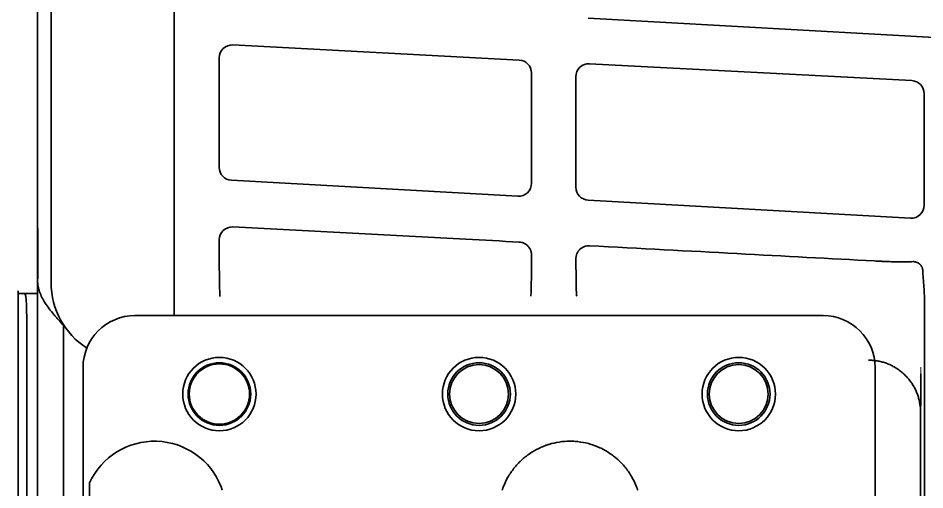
# Model space of a CAD drawing. Extents: x 5809 to 10669, y -850 to 3886.
# Drawn here: x 8371.6 to 8441.4, y 3733.4 to 3769.7 of the extents above; entities that cross this region are included whole.
import ezdxf

# ---------------------------------------------------------------- set-up
doc = ezdxf.new("R2010")
doc.units = 0
doc.header["$LTSCALE"] = 5
doc.layers.add('1', color=7, linetype='CONTINUOUS', true_color=0xffffff)

msp = doc.modelspace()

# ---------------------------------------------------------------- linework, layer by layer
at = {"layer": '1', "color": 7, "linetype": 'Continuous', "lineweight": 35}
for p, q in [((8374.114, 3749.359), (8374.114, 3811.296)), ((8373.073, 3810.329), (8373.073, 3753.533)), ((8373.075, 3753.518), (8373.075, 3810.328)), ((8383.583, 3746.826), (8383.583, 3802.576)), ((8415.475, 3769.739), (8699.86, 3753.886)), ((8410.167, 3766.513), (8388.112, 3767.672)), ((8387.059, 3766.673), (8387.059, 3758.248)), ((8440.41, 3764.925), (8415.583, 3766.229)), ((8411.113, 3757.017), (8411.113, 3765.516)), ((8414.529, 3765.231), (8414.529, 3756.716)), ((8441.356, 3755.331), (8441.356, 3763.928)), ((8388.004, 3757.249), (8410.059, 3756.02)), ((8415.475, 3755.718), (8440.302, 3754.334)), ((8406.058, 3752.709), (8388.112, 3753.651)), ((8373.073, 3753.533), (8373.075, 3753.518)), ((8373.073, 3753.463), (8373.073, 3749.526)), ((8373.078, 3753.497), (8373.074, 3753.472)), ((8373.078, 3749.666), (8373.078, 3753.486)), ((8387.059, 3752.653), (8387.059, 3751.981)), ((8373.073, 2751.526), (8373.073, 3749.526)), ((8371.573, 3748.726), (8371.573, 3257.226)), ((8371.576, 3748.526), (8371.573, 3748.526)), ((8371.576, 3748.526), (8372.094, 3748.526)), ((8372.094, 3748.526), (8373.073, 3748.526)), ((8441.384, 3747.704), (8441.384, 3730.106)), ((8433.573, 3746.826), (8380.572, 3746.826)), ((8375.073, 3746.108), (8375.073, 3705.375)), ((8372.251, 3258.226), (8372.251, 3745.726)), ((8376.573, 3742.827), (8376.573, 3665.826)), ((8437.573, 3665.826), (8437.573, 3742.827)), ((8441.073, 3739.403), (8441.073, 3739.396)), ((8441.073, 3712.253), (8441.073, 3739.396)), ((8377.073, 3728.208), (8377.073, 3733.944))]:
    msp.add_line(p, q, dxfattribs=at)
at = {"layer": '1', "color": 51, "linetype": 'Continuous', "lineweight": 13}
for p, q in [((8373.073, 3753.533), (8373.073, 3753.533)), ((8373.074, 3753.463), (8373.073, 3753.463)), ((8441.073, 3739.403), (8441.077, 3739.417))]:
    msp.add_line(p, q, dxfattribs=at)
at = {"layer": '1', "color": 7, "linetype": 'Continuous', "lineweight": 35}
for centre, radius in [((8387.073, 3740.782), 2.825), ((8387.073, 3740.782), 2.411), ((8387.073, 3740.782), 2.32), ((8407.073, 3740.782), 2.825), ((8407.073, 3740.782), 2.411), ((8427.073, 3740.782), 2.825), ((8427.073, 3740.782), 2.411), ((8407.073, 3740.782), 2.267), ((8427.073, 3740.782), 2.267)]:
    msp.add_circle(centre, radius, dxfattribs=at)
msp.add_arc((8382.073, 3731.652), 5.5, 21.10696, 155.38002, dxfattribs=at)
at = {"layer": '1', "color": 7, "linetype": 'Continuous', "lineweight": 35, "extrusion": (0, 0, -1)}
for centre, major_axis, ratio, start_param, end_param in [((8388.058, 3766.674), (0.829, 0.56), 0.999069, 3.735813, 5.359692), ((8410.112, 3765.515), (0.996, 0.091), 0.99936, -1.425283, 0.090602), ((8415.529, 3765.231), (0.829, 0.56), 0.999069, 3.735813, 5.359692), ((8440.356, 3763.927), (0.996, 0.091), 0.99936, -1.425283, 0.090602), ((8388.058, 3758.247), (-0.821, 0.571), 0.999112, 4.158901, 5.674785), ((8410.112, 3757.018), (-0.996, 0.089), 0.999321, 3.053132, 4.677011), ((8415.529, 3756.716), (-0.821, 0.571), 0.999112, 4.158901, 5.674785), ((8440.356, 3755.332), (-0.996, 0.089), 0.999321, 3.053132, 4.677011), ((8388.058, 3752.653), (0.829, 0.56), 0.999069, 3.735813, 5.359692), ((8402.472, 3752.703), (-68.448, 3.585), 0.002827, 1.62306, 1.683295), ((8402.472, 3752.703), (-68.448, 3.585), 0.002827, 1.763382, 2.108233), ((8387.123, 3751.981), (0, 3.7), 0.017454, 3.193949, 4.71241), ((8411.048, 3752.017), (0, 3.7), 0.017473, 1.71282, 3.08918), ((8414.594, 3752.025), (0, 3.7), 0.017454, 3.193949, 4.488882), ((8380.12, 3749.374), (4.251, 4.251), 0.997946, 2.928507, 3.925621)]:
    msp.add_ellipse(centre, major_axis=major_axis, ratio=ratio, start_param=start_param, end_param=end_param, dxfattribs=at)
at = {"layer": '1', "color": 7, "linetype": 'Continuous', "lineweight": 35}
for centre, major_axis, ratio, start_param, end_param in [((8375.074, 3857.841), (1.998, 104.324), 0.000761, 3.136781, 3.164482), ((8372.406, 3753.533), (0, 2), 0.333523, 4.694943, 4.712386), ((8356.612, 3753.533), (-16.463, 0.034), 0.121466, 3.129398, 3.158687), ((8372.406, 3753.533), (-0.026, 2), 0.333349, 4.673144, 4.690588), ((8372.094, 3745.526), (0, 3), 0.052336, 4.712389, 6.283185), ((8380.573, 3742.826), (-2.829, 2.829), 0.999695, -0.785246, 0.785246), ((8433.572, 3742.826), (2.829, 2.829), 0.999695, 5.497939, 7.068431)]:
    msp.add_ellipse(centre, major_axis=major_axis, ratio=ratio, start_param=start_param, end_param=end_param, dxfattribs=at)
for points in [[(8373.077, 3753.552), (8373.078, 3753.531), (8373.078, 3753.509), (8373.078, 3753.488)], [(8441.073, 3739.403), (8441.073, 3739.513), (8441.063, 3739.733), (8441.022, 3740.061), (8440.954, 3740.384), (8440.859, 3740.701), (8440.739, 3741.008), (8440.593, 3741.305), (8440.424, 3741.589), (8440.231, 3741.857), (8440.017, 3742.109), (8439.783, 3742.343), (8439.531, 3742.556), (8439.262, 3742.748), (8438.977, 3742.917), (8438.68, 3743.062), (8438.372, 3743.182), (8438.055, 3743.276), (8437.731, 3743.344), (8437.403, 3743.385), (8437.182, 3743.394), (8437.072, 3743.394)]]:
    msp.add_open_spline(points, degree=3, dxfattribs=at)
for points, degree, knots in [([(8411.112, 3751.494), (8411.112, 3751.525), (8411.11, 3751.557), (8411.104, 3751.621), (8411.1, 3751.652), (8411.082, 3751.745), (8411.065, 3751.805), (8411.03, 3751.893), (8411.016, 3751.922), (8410.988, 3751.978), (8410.972, 3752.006), (8410.921, 3752.085), (8410.883, 3752.135), (8410.795, 3752.227), (8410.748, 3752.269), (8410.683, 3752.315), (8410.67, 3752.324), (8410.643, 3752.341), (8410.603, 3752.366), (8410.533, 3752.403), (8410.475, 3752.426), (8410.431, 3752.442), (8410.416, 3752.447), (8410.385, 3752.456), (8410.37, 3752.46), (8410.293, 3752.48), (8410.23, 3752.489), (8410.167, 3752.492)], 3, [0, 0, 0, 0, 0.0625, 0.0625, 0.125, 0.125, 0.25, 0.25, 0.3125, 0.3125, 0.375, 0.375, 0.5, 0.5, 0.625, 0.625, 0.65625, 0.65625, 0.6875, 0.75, 0.8125, 0.8125, 0.84375, 0.84375, 0.875, 0.875, 1, 1, 1, 1]), ([(8414.531, 3751.205), (8414.531, 3751.239), (8414.532, 3751.273), (8414.538, 3751.324), (8414.54, 3751.341), (8414.545, 3751.375), (8414.548, 3751.391), (8414.565, 3751.474), (8414.585, 3751.539), (8414.625, 3751.631), (8414.64, 3751.662), (8414.664, 3751.707), (8414.673, 3751.721), (8414.691, 3751.75), (8414.719, 3751.793), (8414.75, 3751.833), (8414.794, 3751.885), (8414.818, 3751.909), (8414.891, 3751.979), (8414.944, 3752.021), (8415.016, 3752.065), (8415.031, 3752.074), (8415.06, 3752.09), (8415.076, 3752.098), (8415.121, 3752.121), (8415.152, 3752.134), (8415.247, 3752.169), (8415.312, 3752.186), (8415.414, 3752.202), (8415.447, 3752.205), (8415.515, 3752.208), (8415.549, 3752.208), (8415.583, 3752.206)], 3, [0, 0, 0, 0, 0.0625, 0.0625, 0.09375, 0.09375, 0.125, 0.125, 0.25, 0.25, 0.3125, 0.3125, 0.34375, 0.34375, 0.375, 0.4375, 0.4375, 0.5, 0.5, 0.625, 0.625, 0.65625, 0.65625, 0.6875, 0.6875, 0.75, 0.75, 0.875, 0.875, 0.9375, 0.9375, 1, 1, 1, 1]), ([(8437.522, 3751.034), (8437.685, 3751.025), (8437.846, 3751.017), (8438.045, 3751.008), (8438.085, 3751.006), (8438.164, 3751.003), (8438.282, 3750.998), (8438.398, 3750.994), (8438.625, 3750.985), (8438.771, 3750.981), (8438.949, 3750.976), (8438.984, 3750.976), (8439.054, 3750.974), (8439.158, 3750.972), (8439.257, 3750.97), (8439.354, 3750.969), (8439.386, 3750.968), (8439.449, 3750.967), (8439.542, 3750.967), (8439.63, 3750.966), (8439.799, 3750.966), (8439.904, 3750.967), (8440.049, 3750.969), (8440.096, 3750.97), (8440.163, 3750.971), (8440.185, 3750.972), (8440.227, 3750.973), (8440.247, 3750.974), (8440.347, 3750.978), (8440.417, 3750.982), (8440.478, 3750.986)], 3, [0, 0, 0, 0, 0.125, 0.125, 0.15625, 0.15625, 0.1875, 0.25, 0.25, 0.375, 0.375, 0.40625, 0.40625, 0.4375, 0.5, 0.5, 0.53125, 0.53125, 0.5625, 0.625, 0.625, 0.75, 0.75, 0.8125, 0.8125, 0.84375, 0.84375, 0.875, 0.875, 1, 1, 1, 1]), ([(8441.238, 3750.356), (8441.236, 3750.379), (8441.233, 3750.402), (8441.224, 3750.448), (8441.212, 3750.492), (8441.196, 3750.535), (8441.178, 3750.577), (8441.168, 3750.598), (8441.133, 3750.659), (8441.106, 3750.696), (8441.061, 3750.747), (8441.045, 3750.763), (8441.02, 3750.786), (8441.011, 3750.793), (8440.993, 3750.808), (8440.985, 3750.815), (8440.939, 3750.849), (8440.901, 3750.873), (8440.841, 3750.903), (8440.82, 3750.913), (8440.779, 3750.929), (8440.758, 3750.937), (8440.695, 3750.957), (8440.652, 3750.966), (8440.588, 3750.977), (8440.566, 3750.98), (8440.523, 3750.984), (8440.501, 3750.986), (8440.479, 3750.986)], 3, [0, 0, 0, 0, 0.0625, 0.0625, 0.125, 0.1875, 0.1875, 0.25, 0.25, 0.375, 0.375, 0.4375, 0.4375, 0.46875, 0.46875, 0.5, 0.5, 0.625, 0.625, 0.6875, 0.6875, 0.75, 0.75, 0.875, 0.875, 0.9375, 0.9375, 1, 1, 1, 1]), ([(8441.384, 3747.704), (8441.385, 3747.925), (8441.379, 3748.146), (8441.361, 3748.588), (8441.348, 3748.809), (8441.319, 3749.251), (8441.302, 3749.472), (8441.269, 3749.914), (8441.252, 3750.134), (8441.238, 3750.356)], 3, [0, 0, 0, 0, 0.25, 0.25, 0.5, 0.5, 0.75, 0.75, 1, 1, 1, 1]), ([(8375.073, 3746.062), (8374.943, 3746.206), (8374.813, 3746.349), (8374.621, 3746.565), (8374.557, 3746.637), (8374.463, 3746.746), (8374.431, 3746.782), (8374.369, 3746.855), (8374.338, 3746.891), (8374.187, 3747.072), (8374.071, 3747.216), (8373.854, 3747.504), (8373.752, 3747.649), (8373.565, 3747.94), (8373.482, 3748.084), (8373.337, 3748.372), (8373.275, 3748.515), (8373.2, 3748.732), (8373.178, 3748.804), (8373.154, 3748.895), (8373.15, 3748.913), (8373.141, 3748.949), (8373.128, 3749.004), (8373.117, 3749.058), (8373.086, 3749.239), (8373.073, 3749.382), (8373.073, 3749.526)], 3, [0, 0, 0, 0, 0.125, 0.125, 0.1875, 0.1875, 0.21875, 0.21875, 0.25, 0.25, 0.375, 0.375, 0.5, 0.5, 0.625, 0.625, 0.75, 0.75, 0.8125, 0.8125, 0.828125, 0.828125, 0.84375, 0.875, 0.875, 1, 1, 1, 1]), ([(8441.102, 3742.336), (8441.101, 3741.877), (8441.097, 3741.378), (8441.094, 3740.935), (8441.089, 3740.417), (8441.086, 3740.189), (8441.083, 3739.908), (8441.081, 3739.728), (8441.077, 3739.417)], 2, [0, 0, 0, 0.386749, 0.386749, 0.693374, 0.693374, 0.846687, 0.846687, 1, 1, 1]), ([(8419.204, 3733.633), (8419.104, 3733.892), (8418.985, 3734.142), (8418.83, 3734.413), (8418.812, 3734.443), (8418.777, 3734.503), (8418.759, 3734.532), (8418.704, 3734.621), (8418.666, 3734.679), (8418.55, 3734.85), (8418.468, 3734.961), (8418.213, 3735.284), (8418.027, 3735.485), (8417.775, 3735.72), (8417.698, 3735.79), (8417.619, 3735.857), (8417.566, 3735.901), (8417.539, 3735.923), (8417.403, 3736.032), (8417.292, 3736.114), (8416.952, 3736.347), (8416.715, 3736.484), (8416.344, 3736.664), (8416.218, 3736.719), (8416.057, 3736.782), (8416.025, 3736.795), (8415.96, 3736.819), (8415.927, 3736.831), (8415.829, 3736.865), (8415.763, 3736.887), (8415.433, 3736.989), (8415.166, 3737.05), (8414.759, 3737.111), (8414.622, 3737.127), (8414.416, 3737.142), (8414.313, 3737.148), (8414.209, 3737.151), (8414.14, 3737.152), (8414.105, 3737.152), (8413.793, 3737.152), (8413.519, 3737.131), (8412.977, 3737.049), (8412.709, 3736.988), (8412.412, 3736.896), (8412.379, 3736.885), (8412.313, 3736.863), (8412.28, 3736.852), (8412.182, 3736.817), (8412.117, 3736.793), (8411.924, 3736.717), (8411.798, 3736.662), (8411.428, 3736.482), (8411.191, 3736.345), (8410.907, 3736.15), (8410.822, 3736.09), (8410.74, 3736.027), (8410.685, 3735.985), (8410.657, 3735.963), (8410.522, 3735.855), (8410.418, 3735.764), (8410.116, 3735.483), (8409.931, 3735.281), (8409.675, 3734.958), (8409.594, 3734.847), (8409.497, 3734.704), (8409.478, 3734.675), (8409.44, 3734.616), (8409.421, 3734.587), (8409.366, 3734.499), (8409.331, 3734.439), (8409.159, 3734.138), (8409.04, 3733.888), (8408.94, 3733.629)], 3, [0, 0, 0, 0, 0.0625, 0.0625, 0.070313, 0.070313, 0.078125, 0.078125, 0.09375, 0.09375, 0.125, 0.125, 0.1875, 0.1875, 0.203125, 0.210938, 0.210938, 0.21875, 0.21875, 0.25, 0.25, 0.3125, 0.3125, 0.34375, 0.34375, 0.351563, 0.351563, 0.359375, 0.359375, 0.375, 0.375, 0.4375, 0.4375, 0.46875, 0.46875, 0.484375, 0.492188, 0.492188, 0.5, 0.5, 0.5625, 0.5625, 0.625, 0.625, 0.632812, 0.632812, 0.640625, 0.640625, 0.65625, 0.65625, 0.6875, 0.6875, 0.75, 0.75, 0.765625, 0.773437, 0.773437, 0.78125, 0.78125, 0.8125, 0.8125, 0.875, 0.875, 0.90625, 0.90625, 0.914062, 0.914062, 0.921875, 0.921875, 0.9375, 0.9375, 1, 1, 1, 1]), ([(8387.287, 3733.404), (8387.286, 3733.404), (8387.286, 3733.406), (8387.284, 3733.412), (8387.282, 3733.416), (8387.278, 3733.428), (8387.276, 3733.435), (8387.27, 3733.452), (8387.267, 3733.461), (8387.26, 3733.482), (8387.255, 3733.494), (8387.247, 3733.519), (8387.242, 3733.532), (8387.234, 3733.553), (8387.232, 3733.56), (8387.226, 3733.574), (8387.224, 3733.581), (8387.215, 3733.603), (8387.21, 3733.618), (8387.204, 3733.633)], 3, [0, 0, 0, 0, 0.125, 0.125, 0.25, 0.25, 0.375, 0.375, 0.5, 0.5, 0.625, 0.625, 0.75, 0.75, 0.8125, 0.8125, 0.875, 0.875, 1, 1, 1, 1]), ([(8408.94, 3733.629), (8408.934, 3733.614), (8408.929, 3733.598), (8408.92, 3733.576), (8408.917, 3733.568), (8408.912, 3733.553), (8408.909, 3733.546), (8408.901, 3733.524), (8408.896, 3733.511), (8408.889, 3733.491), (8408.887, 3733.485), (8408.883, 3733.472), (8408.881, 3733.466), (8408.875, 3733.449), (8408.871, 3733.439), (8408.867, 3733.425), (8408.865, 3733.421), (8408.862, 3733.413), (8408.861, 3733.41), (8408.858, 3733.4), (8408.856, 3733.395), (8408.854, 3733.389), (8408.854, 3733.388), (8408.853, 3733.386), (8408.853, 3733.385), (8408.853, 3733.385)], 3, [0, 0, 0, 0, 0.125, 0.125, 0.1875, 0.1875, 0.25, 0.25, 0.375, 0.375, 0.4375, 0.4375, 0.5, 0.5, 0.625, 0.625, 0.6875, 0.6875, 0.75, 0.75, 0.875, 0.875, 0.9375, 0.9375, 1, 1, 1, 1]), ([(8419.287, 3733.404), (8419.286, 3733.404), (8419.286, 3733.406), (8419.284, 3733.41), (8419.284, 3733.412), (8419.282, 3733.417), (8419.281, 3733.419), (8419.278, 3733.428), (8419.276, 3733.435), (8419.272, 3733.447), (8419.27, 3733.452), (8419.267, 3733.461), (8419.265, 3733.466), (8419.26, 3733.482), (8419.256, 3733.494), (8419.249, 3733.512), (8419.247, 3733.519), (8419.242, 3733.532), (8419.239, 3733.539), (8419.232, 3733.559), (8419.227, 3733.574), (8419.218, 3733.596), (8419.215, 3733.603), (8419.21, 3733.618), (8419.207, 3733.626), (8419.204, 3733.633)], 3, [0, 0, 0, 0, 0.125, 0.125, 0.1875, 0.1875, 0.25, 0.25, 0.375, 0.375, 0.4375, 0.4375, 0.5, 0.5, 0.625, 0.625, 0.6875, 0.6875, 0.75, 0.75, 0.875, 0.875, 0.9375, 0.9375, 1, 1, 1, 1])]:
    msp.add_open_spline(points, degree=degree, knots=knots, dxfattribs=at)
at = {"layer": '1', "color": 51, "linetype": 'Continuous', "lineweight": 13}
msp.add_open_spline([(8441.103, 3742.859), (8441.103, 3742.605), (8441.102, 3742.336)], degree=2, dxfattribs=at)

doc.saveas('drawing.dxf')
